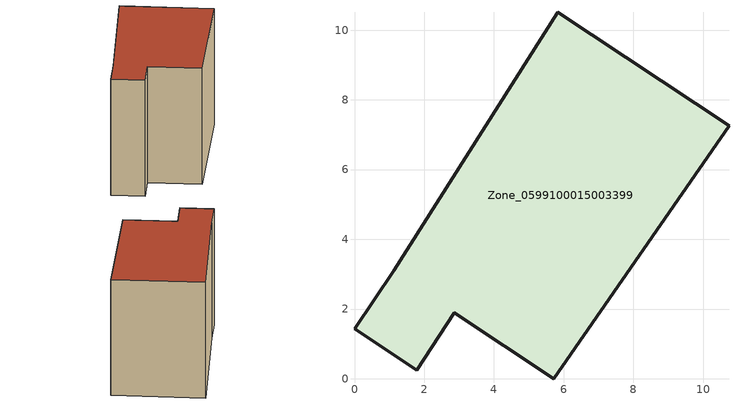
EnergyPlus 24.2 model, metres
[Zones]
Zone_0599100015003399
 floor ground (C_G): 5.71,0 2.86,1.89 1.78,0.25 0,1.43 1.12,3.1 5.83,10.51 10.74,7.25 z0.89
 wall outside (C_F): 1.78,0.25 2.86,1.89 5.71,0 10.74,7.25 5.83,10.51 1.12,3.1 0,1.43 1.78,0.25 z0.89:8.81
 roof outside (C_R): 2.86,1.89 5.71,0 10.74,7.25 5.83,10.51 1.12,3.1 0,1.43 1.78,0.25 z8.81
[BUILDING]
Pand.0599100015003399: North Axis=0; Terrain=City; Loads Convergence Tolerance Value=0.04; Temperature Convergence Tolerance Value=0.4; Solar Distribution=FullExterior; Maximum Number of Warmup Days=25; Minimum Number of Warmup Days=1
[Site:Location]
Rotterdam.The.Hague.AP_ZH_NLD Design_Conditions: Latitude=51.96; Longitude=4.45; Time Zone=1; Elevation=-4.5
[SITE:GROUNDTEMPERATURE:BUILDINGSURFACE]
18, 18, 18, 18, 18, 18, 18, 18, 18, 18, 18, 18
[MATERIAL] Thermal Absorptance=0.9; Solar Absorptance=0.7; Visible Absorptance=0.7
Name | Roughness | Thickness | Conductivity | Density | Specific Heat
G.TI.1965-1974 | MediumSmooth | 0.15 | 0.882353 | 540 | 1210
F.TI.1965-1974 | Rough | 0.3 | 0.697674 | 1920 | 840
R.TI.1965-1974 | MediumRough | 0.2 | 0.232558 | 1500 | 1000
[CONSTRUCTION]
C_G: G.TI.1965-1974
C_F: F.TI.1965-1974
C_R: R.TI.1965-1974
[ZONE]
Zone_0599100015003399: Type=1; Multiplier=1; Ceiling Height=Autocalculate; Volume=Autocalculate; Floor Area=autocalculate; Part of Total Floor Area=Yes
[ZONEINFILTRATION:DESIGNFLOWRATE]
Infil_Zone_0599100015003399: Zone or ZoneList or Space or SpaceList=Zone_0599100015003399; Schedule=AlwaysOn; Design Flow Rate Calculation Method=Flow/Area; Flow Rate per Floor Area=0.003; Constant Term Coefficient=1; Temperature Term Coefficient=0; Velocity Term Coefficient=0; Velocity Squared Term Coefficient=0
[HVACTEMPLATE:ZONE:IDEALLOADSAIRSYSTEM]
Zone_0599100015003399: Maximum Heating Supply Air Temperature=50; Minimum Cooling Supply Air Temperature=13; Maximum Heating Supply Air Humidity Ratio=0.0156; Minimum Cooling Supply Air Humidity Ratio=0.0077; Heating Limit=NoLimit; Cooling Limit=NoLimit; Dehumidification Control Type=ConstantSensibleHeatRatio; Cooling Sensible Heat Ratio=0.7; Dehumidification Setpoint=60; Humidification Control Type=None; Humidification Setpoint=30; Outdoor Air Method=None; Outdoor Air Flow Rate per Person=0.00944; Outdoor Air Flow Rate per Zone Floor Area=0; Outdoor Air Flow Rate per Zone=0; Demand Controlled Ventilation Type=None; Outdoor Air Economizer Type=NoEconomizer; Heat Recovery Type=None; Sensible Heat Recovery Effectiveness=0.7; Latent Heat Recovery Effectiveness=0.65
[ZONECONTROL:THERMOSTAT]
ThermostatControl_Zone_0599100015003399: Zone or ZoneList=Zone_0599100015003399; Control Type Schedule=DualSetpointControlType; Control 1=Thermostat_Zone_0599100015003399; Temperature Difference Between Cutout And Setpoint=0
[THERMOSTATSETPOINT:DUALSETPOINT]
Thermostat_Zone_0599100015003399: Heating Setpoint Temperature Schedule=HeatingSetpoint_Zone_0599100015003399; Cooling Setpoint Temperature Schedule=CoolingSetpoint_Zone_0599100015003399
[SCHEDULE:COMPACT]
HeatingSetpoint_Zone_0599100015003399: Through: 12/31, For: AllDays, Until: 24:00, 21
CoolingSetpoint_Zone_0599100015003399: Through: 12/31, For: AllDays, Until: 24:00, 24
DualSetpointControlType: Through: 12/31, For: AllDays, Until: 24:00, 4
AlwaysOn: Through: 12/31, For: AllDays, Until: 24:00, 1
